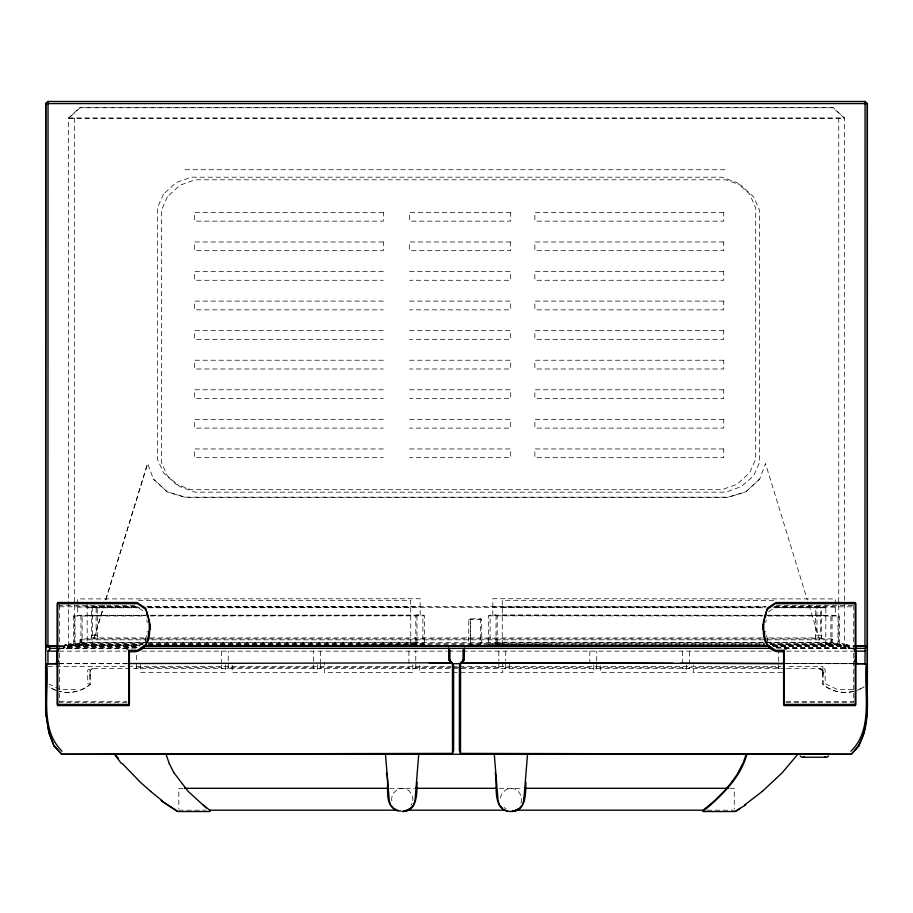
<?xml version="1.0" encoding="UTF-8"?>
<svg xmlns="http://www.w3.org/2000/svg" width="913" height="913" viewBox="0 0 913 913"><rect width="100%" height="100%" fill="white"/><g stroke="black" fill="none" stroke-linecap="round" stroke-linejoin="round"><path stroke-width="0.68" stroke-dasharray="4.57 3.42" d="M90.022 675.494L90.022 684.419A34.032 33.073 0 0 1 59.162 691.324A34.751 34.751 0 0 0 90.113 684.419L90.113 670.496L92.407 668.544L90.022 670.496L90.022 675.494L90.113 670.496M415.78 660.864L415.78 651.163M470.332 643.574L470.332 619.539M496.01 643.768L496.01 644.772L551.349 644.806M502.276 615.122L761.693 615.442M815.309 638.872L815.823 607.442L818.105 606.483L816.964 607.419L816.964 635.186L815.823 636.133M822.442 638.872L821.552 637.925L821.552 607.442L819.258 606.483L820.399 607.407L820.399 635.186L821.552 636.133M853.746 691.324A34.032 33.073 0 0 1 822.887 684.419L822.887 666.581L786.664 666.581M822.978 670.496L820.593 668.544L822.978 670.496L822.978 684.419A34.751 34.751 0 0 0 864.029 686.85M825.831 615.294L767.399 615.442M832.017 644.247L830.864 644.955L830.864 644.247M762.241 615.259L489.893 615.111L488.683 615.83L488.638 644.064L487.725 644.852L488.638 644.064L765.265 644.213M490.076 644.064L488.683 644.852L490.076 644.064L490.11 615.819M492.815 615.111L492.837 598.734L835.315 598.928L835.292 615.305M496.01 644.064L496.044 615.122L496.044 615.83L494.892 615.111L497.197 615.83L497.163 644.772L496.01 644.064L497.163 644.772L497.163 643.768L502.23 643.779L502.23 644.783L502.298 600.309L774.544 600.457M825.797 644.955L825.854 604.417M830.864 644.955L830.91 616.013M832.017 644.955L832.063 615.294L832.063 616.013C834.699 614.757 830.864 615.83 832.565 615.294M837.951 644.247L837.929 644.852L837.997 616.013M767.399 615.259L838.214 615.305L839.435 616.013L839.389 644.247L840.28 644.852L839.389 644.247L770.15 644.213M844.445 646.062L844.445 644.601L843.304 643.676L769.853 643.676M222.544 668.544L221.391 667.563L136.653 667.563L136.653 668.544L136.653 652.555M221.391 667.563L221.391 668.544L221.391 663.637M314.802 668.544L313.65 667.563L228.261 667.563L228.261 668.544L228.261 651.163M313.65 667.563L313.65 668.544L313.65 651.163M683.689 668.544L682.536 667.563L596.703 667.563L596.703 668.544L596.703 651.163M682.536 668.544L682.536 667.563M779.554 668.544L778.401 667.563L689.406 667.563L689.406 668.544L689.406 651.163M778.401 667.563L778.401 668.544L778.401 652.555M62.814 648.321L64.036 647.671L65.006 644.852L141.081 644.852M136.665 647.454L64.036 647.671L62.632 648.321L65.2 647.659L65.394 645.674L66.66 644.852M145.144 641.965L146.114 637.97M97.189 636.133L96.048 635.186L96.173 607.008L97.189 607.43L97.702 638.872M785.431 649.531L786.116 647.191L775.776 647.191L768.643 642.147A38.882 38.882 0 0 1 765.813 631.374M91.551 646.062L104.105 605.171M105.771 599.715L147.609 463.427L153.452 479.234L167.273 491.924L185.019 497.323L728.083 497.323L745.818 491.924L759.639 479.234L765.482 463.427L807.32 599.887M91.551 646.221L104.105 605.33M105.771 599.887L147.609 463.587M786.116 702.474L853.381 702.474L853.781 604.463M410.964 805.46L412.14 803.12M143.158 643.676L69.708 643.676L68.555 644.601L68.555 647.454L66.9 648.321L68.646 646.221L66.74 648.321L72.036 648.321M66.877 648.321L68.646 646.221M90.57 638.872L91.46 637.925L91.46 607.43L92.612 606.483L138.559 606.483M68.646 646.062L68.646 117.994L80.093 107.472L832.998 107.472L844.445 117.994L844.445 647.454L846.203 648.321L844.445 646.221L846.362 648.321L841.056 648.321M759.639 479.074L745.818 491.753L728.083 497.163L185.019 497.163L167.273 491.753L153.452 479.074M75.049 644.247L75.071 644.852L75.003 616.013M78.872 643.676L80.013 642.684L832.998 642.684L834.14 643.676M135.512 668.544L136.653 667.563M227.12 668.544L228.261 667.563M319.379 668.544L320.52 667.563L408.91 667.563L410.051 668.544M414.639 668.544L415.78 667.563L498.829 667.563L499.97 668.544M504.558 668.544L505.699 667.563L589.832 667.563L590.985 668.544M595.561 668.544L596.703 667.563M688.265 668.544L689.406 667.563M784.746 648.356L786.116 647.191L786.116 650.033M65.211 644.852L64.23 645.685L140.99 645.639M80.013 642.684L80.013 639.83L81.154 638.872L831.857 638.872L832.998 639.83L832.998 642.684M91.46 636.133L92.612 635.186L96.048 635.186M815.823 607.442L816.964 606.483M814.67 638.872L815.823 637.925M92.612 635.186L92.612 607.407L93.754 606.483L91.46 607.442L139.016 607.442M816.964 607.407L818.105 606.483M145.601 615.259L74.786 615.305L73.565 616.013L73.611 644.247L72.732 644.852L73.611 644.247L142.85 644.213M768.643 611.836L775.776 606.803L853.381 606.803M415.803 615.83L416.853 615.111L415.803 615.83L415.837 644.772L416.99 644.064L415.837 644.772M416.956 615.83L418.108 615.111L416.887 615.328L417.458 615.111M480.546 644.27L481.699 643.574L481.699 619.539L480.546 618.843L470.332 618.843L468.746 619.539L468.746 643.574L470.332 644.27L480.546 644.27L480.546 618.843M66.409 644.852L64.23 645.685L65.394 645.674M72.047 644.852L73.257 644.532M417.994 615.111L416.887 615.328L417.766 615.328M415.837 639.796L416.99 639.648M830.876 639.979L832.028 639.83M64.036 647.671L65.2 647.659M58.877 663.694L127.306 663.546M68.646 117.994L844.445 117.994M185.019 169.738L728.083 169.738M383.323 271.538L194.435 271.538L194.435 280.268L383.323 280.268M409.538 271.538L510.698 271.538L510.698 280.268L409.538 280.268M383.323 301.096L194.435 301.096L194.435 309.838L383.323 309.838M409.538 301.096L510.698 301.096L510.698 309.838L409.538 309.838M383.323 330.666L194.435 330.666L194.435 339.408L383.323 339.408M409.538 330.666L510.698 330.666L510.698 339.408L409.538 339.408M383.323 360.236L194.435 360.236L194.435 368.978L383.323 368.978M409.538 360.236L510.698 360.236L510.698 368.978L409.538 368.978M383.323 389.805L194.435 389.805L194.435 398.547L383.323 398.547M409.538 389.805L510.698 389.805L510.698 398.547L409.538 398.547M383.323 419.375L194.435 419.375L194.435 428.106L383.323 428.106M409.538 419.375L510.698 419.375L510.698 428.106L409.538 428.106M383.323 448.945L194.435 448.945L194.435 457.675L383.323 457.675M409.538 448.945L510.698 448.945L510.698 457.675L409.538 457.675M138.456 600.457L410.702 600.309L410.77 644.783M59.219 604.463L59.619 605.639L136.676 605.639M776.324 605.639L853.381 605.639M147.107 606.483L765.904 606.483M774.452 606.483L820.399 606.483L821.552 607.442L773.996 607.442M59.619 606.803L137.224 606.803L144.357 611.836M77.696 607.042L138.468 607.008M147.016 607.008L420.174 606.86M492.826 606.86L765.984 607.008M774.532 607.008L835.304 607.042M148.728 607.442L764.284 607.442M87.157 607.807L139.894 607.773M148.442 607.773L410.713 607.624M502.287 607.624L764.558 607.773M773.106 607.773L825.843 607.807M150.759 615.259L423.164 615.111L424.328 615.83L424.362 644.064L425.275 644.852L424.362 644.064L147.735 644.213M87.169 615.476L145.601 615.442M151.307 615.442L410.724 615.305M73.565 616.013L144.836 615.978M149.937 615.967L424.328 615.83M488.683 615.83L763.063 615.967M768.164 615.978L839.435 616.013M468.746 619.539L481.699 619.539M816.964 635.186L820.399 635.186M91.46 637.925L148.979 637.925M150.405 637.925L765.459 637.925M821.552 637.925L766.886 637.925L767.856 641.965M80.013 639.83L832.998 639.83M80.972 642.41L145.646 642.375M147.073 642.375L416.99 642.227M496.01 642.227L765.927 642.375M767.354 642.375L832.028 642.41M148.214 643.676L764.797 643.676M82.136 643.95L87.203 643.95M410.77 643.779L415.837 643.768M825.797 643.95L830.864 643.95M68.555 644.601L142.36 644.601M148.066 644.601L764.946 644.601M770.652 644.601L844.445 644.601M361.651 644.806L416.99 644.783L416.956 615.111M771.919 644.852L847.994 644.852L848.964 647.671L850.186 648.321M772.01 645.639L848.77 645.685L847.789 644.852M59.916 646.05L139.792 645.993M773.117 645.571L852.993 645.525M846.34 644.852L848.77 645.685L846.591 644.852M59.345 646.062L139.792 646.062M773.071 646.062L853.564 646.062M59.345 646.221L139.198 646.221M773.071 646.221L853.564 646.221M776.347 647.454L848.964 647.671L850.368 648.321L847.8 647.659L847.606 645.674M59.436 648.162L136.436 648.162M776.655 648.162L853.655 648.162M58.249 648.321L128.516 648.321M784.587 648.321L854.751 648.321M59.345 651.14L126.359 651.14M142.051 651.14L447.187 651.14M448.614 651.14L461.442 651.14M462.868 651.14L770.857 651.14M786.538 651.14L853.552 651.14M59.003 663.694L127.386 663.694M785.614 663.694L853.997 663.694M47.944 666.581L126.69 666.581M128.105 666.581L450.965 666.581M452.38 666.581L458.006 666.581M459.41 666.581L781.094 666.581M785.214 668.544L92.316 668.544L87.728 670.005L87.739 683.643L90.113 684.419M786.629 668.544L820.684 668.544M782.338 672.573L693.355 672.573L693.355 664.812M75.574 689.475L60.098 689.475L49.154 684.225M852.799 689.475L837.335 689.475L825.169 683.643L825.169 670.005L822.887 666.581M59.619 701.298L126.884 701.298M786.116 701.298L853.381 701.298M126.884 702.474L59.619 702.474L59.619 605.639M183.091 788.307L178.811 788.307L178.811 808.941M389.6 788.307L413.817 788.307M499.263 788.307L522.053 788.307M729.989 788.307L734.269 788.307L734.269 808.941M178.811 810.185L205.87 810.185M707.21 810.185L734.269 810.185M847.8 647.659L848.964 647.671M80.972 639.83L82.124 639.979M496.01 639.648L497.163 639.796M495.006 615.111L497.197 615.83M839.743 644.532L840.953 644.852M495.554 615.111L496.113 615.328L494.892 615.111M422.924 644.064L424.317 644.852L422.924 644.064L422.89 615.819M79.785 615.294L80.937 616.013M80.983 644.247L82.136 644.955L82.09 616.013M504.044 807.446L506.144 808.941M96.048 607.407L94.895 606.483L97.189 607.442L96.048 606.483M819.258 606.483L820.399 607.419M97.189 637.925L98.33 638.872M128.254 648.356L126.884 647.191L126.884 650.033M844.445 646.221L846.203 648.321M808.998 605.171L821.552 646.221M127.569 649.531L126.884 647.191L137.224 647.191L144.357 642.147A38.882 38.882 0 0 0 147.187 631.374M92.612 607.43L91.46 607.43L92.487 607.008A3.173 3.081 0 0 1 96.173 607.008M420.185 615.111L420.163 598.734L77.685 598.928L77.708 615.305M87.146 604.417L87.203 644.955M80.937 615.294L80.983 644.955M843.304 644.601L843.304 647.454M838.727 117.994L838.727 646.062M831.857 639.83L831.857 642.684M686.485 664.812L686.485 672.573L600.64 672.573L600.64 662.222M682.536 651.163L682.536 668.544M593.77 664.812L593.77 672.573L509.637 672.573L509.637 662.222M589.832 651.163L589.832 668.544M505.699 651.163L505.699 660.864M505.699 663.637L505.699 668.544M502.766 662.222L502.766 672.573L419.718 672.573L419.718 662.222M498.829 651.163L498.829 660.864M498.829 663.637L498.829 668.544M470.332 618.843L470.332 644.27M415.78 663.637L415.78 668.544M412.847 664.812L412.847 672.573L324.469 672.573L324.469 662.222M408.91 651.163L408.91 668.544M320.52 651.163L320.52 662.256M320.52 663.637L320.52 668.544M317.598 664.812L317.598 672.573L232.21 672.573L232.21 662.222M225.34 664.812L225.34 672.573L140.602 672.573L140.602 662.222M221.391 651.163L221.391 662.256M81.154 639.83L81.154 642.684M74.375 117.994L74.375 646.062M69.708 644.601L69.708 647.454M520.935 803.12A11.298 11.298 0 0 0 520.935 795.36L518.048 791.057L515.959 789.562A10.26 10.26 0 0 0 506.133 789.562L502.344 793.043L501.169 795.383A11.287 11.287 0 0 0 500.564 800.575M412.744 800.553A11.287 11.287 0 0 0 412.14 795.36L409.252 791.057L407.164 789.562A10.26 10.26 0 0 0 397.338 789.562L393.549 793.043L392.373 795.383A11.287 11.287 0 0 0 392.373 803.132M146.776 619.859A38.882 38.882 0 0 1 147.187 622.609M765.813 622.609A38.882 38.882 0 0 1 766.224 619.859M863.949 686.85A34.032 33.073 0 0 1 857.684 690.057M56.538 690.536A34.032 33.073 0 0 1 48.96 686.85M55.328 690.057A34.751 34.751 0 0 1 49.074 686.85M81.029 615.294L80.127 615.51L81.029 615.294M163.461 194.149L157.39 207.89L157.39 459.011L163.461 472.751L175.958 484.221L191.091 489.699L722.012 489.699L737.145 484.221L749.63 472.751L755.713 459.011L755.713 207.89L749.63 194.149L737.145 182.68L722.012 177.202L191.091 177.202L175.958 182.68L163.461 194.149M167.399 196.752L161.327 210.504L161.327 462.195L167.399 475.947L179.895 486.663L195.028 492.141L725.949 492.141L741.082 486.663L753.567 475.947L759.65 462.195L759.65 210.504L753.567 196.752L741.082 185.282L725.949 179.815L195.028 179.815L179.895 185.282L167.399 196.752M80.093 107.757L68.646 118.268L844.445 118.268L832.998 107.757L80.093 107.757M65.451 644.852L64.23 645.685L65.451 644.852M383.323 212.398L194.435 212.398L194.435 221.14L383.323 221.14L383.323 212.398M510.698 212.398L409.538 212.398L409.538 221.14L510.698 221.14L510.698 212.398M723.735 212.398L534.858 212.398L534.858 221.14L723.735 221.14L723.735 212.398M383.323 241.968L194.435 241.968L194.435 250.698L383.323 250.698L383.323 241.968M510.698 241.968L409.538 241.968L409.538 250.698L510.698 250.698L510.698 241.968M723.735 241.968L534.858 241.968L534.858 250.698L723.735 250.698L723.735 241.968M723.735 271.538L534.858 271.538L534.858 280.268L723.735 280.268L723.735 271.538M723.735 301.096L534.858 301.096L534.858 309.838L723.735 309.838L723.735 301.096M723.735 330.666L534.858 330.666L534.858 339.408L723.735 339.408L723.735 330.666M723.735 360.236L534.858 360.236L534.858 368.978L723.735 368.978L723.735 360.236M723.735 389.805L534.858 389.805L534.858 398.547L723.735 398.547L723.735 389.805M723.735 419.375L534.858 419.375L534.858 428.106L723.735 428.106L723.735 419.375M723.735 448.945L534.858 448.945L534.858 457.675L723.735 457.675L723.735 448.945M854.123 663.694L785.694 663.546L854.123 663.694M822.898 670.496L818.299 668.544L822.887 670.496L822.978 675.494L822.898 670.496"/><path stroke-width="1.37" d="M45.65 670.496L45.741 684.419M45.65 651.14L45.741 103.58L48.035 101.48L865.056 101.48L867.35 103.58L867.35 684.419M47.944 646.062L48.035 101.48L45.741 103.58L45.65 711.992L48.891 732.614L53.867 745.716L61.685 754.264L800.005 754.264M854.808 663.694L866.197 663.728L867.35 666.752C865.193 695.227 874.449 732.089 851.178 754.252L460.517 753.373L460.563 662.792L784.415 663.534M483.833 662.815L461.921 662.815L463.085 659.791L463.085 650.741L464.375 648.321L464.238 659.802L461.921 662.815L460.768 662.815L462.743 660.692M855.823 660.681L854.671 660.67L856.976 663.694L855.823 660.681L855.823 651.62L854.933 649.417L855.823 651.631M864.965 646.062L865.056 101.48M866.197 663.717C863.687 692.088 873.867 728.825 850.95 751.228M867.35 675.494L867.35 103.58L45.741 103.58M864.965 663.774L865.136 648.321L867.35 645.514M418.725 754.264L414.993 800.655M417.047 782.099C416.921 792.952 417.652 811.691 402.154 811.52M522.784 803.862L523.788 800.655L527.52 754.264M523.788 800.655L524.005 798.008M525.842 782.099C525.717 792.952 526.447 811.691 510.949 811.52C491.445 810.847 497.733 785.294 495.245 772.843M148.248 634.318L148.876 631.728M765.379 617.085L766.327 613.205M784.29 705.589L784.29 650.307L782.909 651.471C771.074 654.005 763.12 642.923 763.428 631.944A32.902 32.902 0 0 1 763.428 622.05L767.342 608.115L775.959 602.512L855.207 602.512L855.892 603.687L855.892 704.414L855.207 705.589L784.29 705.589L783.605 704.414L783.605 652.647L784.29 650.307L775.411 650.307L767.24 644.544A45.308 45.308 0 0 1 767.24 609.45L775.411 603.687L855.207 603.687M413.988 803.862L414.662 801.728M45.65 666.752L46.803 663.717L58.192 663.694M57.177 660.681L56.024 663.705L58.329 660.67L57.177 660.681L57.177 651.62L58.067 649.417L57.177 651.631M53.947 745.727L61.822 754.252L452.483 753.373L453.635 750.36L453.601 665.805L452.437 662.792L128.585 663.534M859.053 745.738L864.063 732.625L867.339 712.026L867.35 666.718M460.563 662.792L459.399 665.805L459.365 750.36L460.517 753.385M828.525 755.907L827.098 757.242L801.625 757.242L800.199 755.907M738.229 772.82L742.965 763.542L746.161 754.286L746.925 754.286C740.295 778.333 721.35 796.056 702.919 811.52L734.862 811.52L745.636 804.958M742.965 763.565L738.229 772.843L731.747 782.099M463.085 650.741L464.375 648.321M128.71 705.589L128.71 650.307L130.08 651.471C141.926 654.005 149.88 642.923 149.572 631.944A32.902 32.902 0 0 0 149.572 622.05L145.646 608.115L137.041 602.512L57.793 602.512L57.097 603.687L57.097 704.414L57.793 705.589L128.71 705.589L129.395 704.414L129.395 652.647L128.71 650.307L137.589 650.307L145.76 644.544A45.308 45.308 0 0 0 145.76 609.45L137.589 603.687L57.793 603.687M129.395 652.647L130.08 651.471M702.713 810.687L714.548 800.678L723.941 791.4L731.747 782.121M797.802 754.286L798.635 754.264L797.802 754.264L782.133 772.843L762.332 791.377M403.398 810.938L405.908 810.676L410.622 808.382L413.657 804.935M520.182 807.514L522.453 804.935M859.133 745.716L851.315 754.264L827.087 754.264M47.944 663.774L47.944 651.14L50.763 648.321L57.896 648.321M865.136 648.321L867.259 646.221L854.979 646.221M804.148 756.592L803.029 757.242M762.332 791.4L744.654 804.958M736.152 811.155L740.34 808.393M516.062 810.676L512.204 810.938L514.704 810.676L519.417 808.382M514.704 810.676L520.17 808.382M429.532 662.884L452.232 662.815L450.257 660.692M449.915 659.802L449.915 650.741L448.625 648.321L448.762 659.802L449.915 659.791L451.079 662.815L429.167 662.815M210.287 810.687L203.188 804.958M45.741 645.514L57.918 646.062M45.65 646.062L48.503 646.062M143.478 646.062L769.431 646.062M854.979 646.062L867.35 646.062M57.918 646.221L45.65 646.221L50.763 648.321M143.478 646.221L769.431 646.221M141.093 648.321L771.907 648.321M855.15 648.321L865.227 648.321M47.944 651.14L57.918 651.14M854.979 651.14L864.965 651.14M46.791 663.694L56.96 663.694M452.22 663.694L460.78 663.694M856.04 663.694L866.209 663.694M57.793 704.414L128.71 704.414M784.29 704.414L855.207 704.414M114.365 754.264L115.198 754.264L114.365 754.286L121.475 763.542M800.199 753.91L828.525 753.91M166.839 754.286L166.075 754.286L169.259 763.565M384.921 754.286L419.284 754.264M184.506 788.307L388.173 788.307M415.232 788.307L496.421 788.307M524.907 788.307L728.574 788.307M410.622 808.382L411.375 808.382L405.908 810.676L407.266 810.676M210.15 810.185L396.721 810.185M408.111 810.185L504.969 810.185M516.359 810.185L702.93 810.185M400.898 810.938L397.029 810.687C382.456 804.581 390.102 784.632 386.439 772.843M505.825 810.687L507.183 810.687M210.081 811.52L178.138 811.52L161.144 800.655L176.848 811.155M463.085 659.791L464.238 659.802M483.468 662.884L673.075 663.295M680.196 663.306L784.267 663.534M705.338 808.393L706.194 808.393M825.706 757.242L824.576 756.592M393.674 808.393L398.388 810.687M206.806 808.393L188.192 791.4L173.972 772.82M150.668 791.4L162.126 800.678M150.668 791.377L140.237 782.121L122.331 763.565M62.05 751.228C39.133 728.825 49.313 692.088 46.803 663.717M499.422 804.958L502.47 808.393M390.627 804.958L392.91 807.537M448.762 659.802L451.079 662.815M115.985 755.291L118.359 758.383M782.909 651.471L783.605 652.647M448.625 648.321L449.915 650.741M169.259 763.542L173.972 772.843M53.947 745.738L48.937 732.625L45.661 712.026L45.65 666.581M498.418 801.751L499.091 803.885M389.623 801.751L390.296 803.885M764.124 631.728L764.752 634.318M146.673 613.205L147.621 617.085M498.087 800.678L494.275 754.286M389.292 800.678L385.48 754.286M452.437 662.792L452.483 753.385M855.207 602.512L855.207 705.589M763.165 624.298L763.165 629.696M149.835 624.298L149.835 629.696M57.793 602.512L57.793 705.589"/></g></svg>
